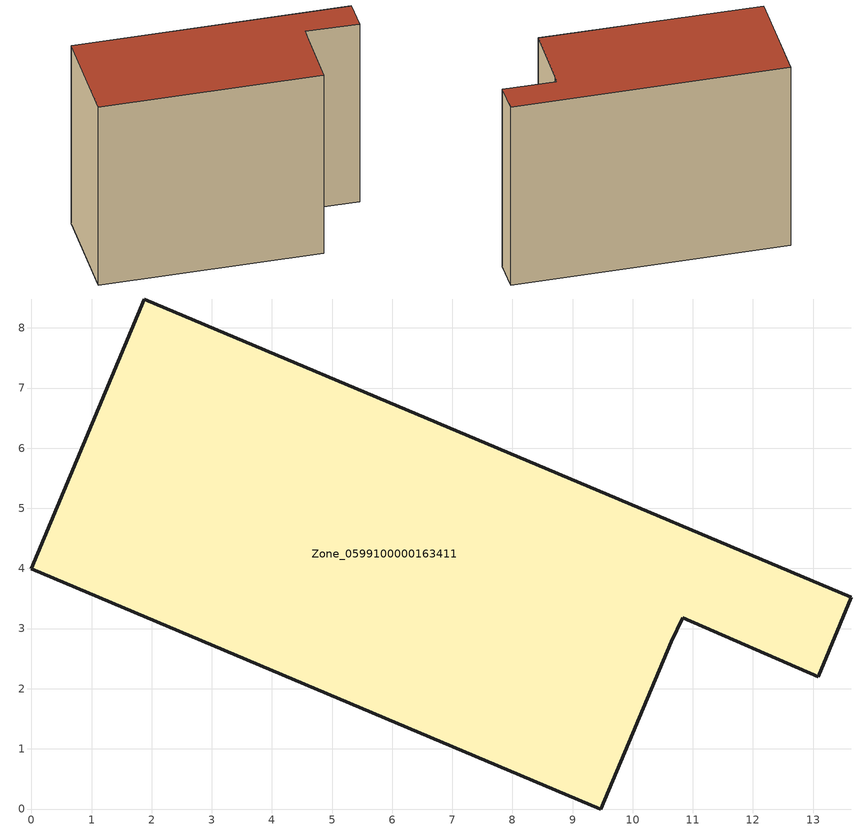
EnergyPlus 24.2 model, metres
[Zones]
Zone_0599100000163411
 floor ground (C_G): 0,3.99 1.87,8.48 13.63,3.52 13.09,2.2 10.83,3.18 10.64,2.78 9.47,0 z0
 wall outside (C_F): 1.87,8.48 0,3.99 9.47,0 10.64,2.78 10.83,3.18 13.09,2.2 13.63,3.52 1.87,8.48 z0:9.63
 roof outside (C_R): 13.63,3.52 1.87,8.48 0,3.99 9.47,0 10.64,2.78 10.83,3.18 13.09,2.2 z9.63
[BUILDING]
Pand.0599100000163411: North Axis=0; Terrain=City; Loads Convergence Tolerance Value=0.04; Temperature Convergence Tolerance Value=0.4; Solar Distribution=FullExterior; Maximum Number of Warmup Days=25; Minimum Number of Warmup Days=1
[Site:Location]
Rotterdam.The.Hague.AP_ZH_NLD Design_Conditions: Latitude=51.96; Longitude=4.45; Time Zone=1; Elevation=-4.5
[SITE:GROUNDTEMPERATURE:BUILDINGSURFACE]
18, 18, 18, 18, 18, 18, 18, 18, 18, 18, 18, 18
[MATERIAL] Thermal Absorptance=0.9; Solar Absorptance=0.7; Visible Absorptance=0.7
Name | Roughness | Thickness | Conductivity | Density | Specific Heat
G.TI.1946 | MediumSmooth | 0.15 | 1 | 540 | 1210
F.TI.1946 | Rough | 0.3 | 0.857143 | 1920 | 840
R.TI.1946 | MediumRough | 0.2 | 0.1 | 1500 | 1000
[CONSTRUCTION]
C_G: G.TI.1946
C_F: F.TI.1946
C_R: R.TI.1946
[ZONE]
Zone_0599100000163411: Type=1; Multiplier=1; Ceiling Height=Autocalculate; Volume=Autocalculate; Floor Area=autocalculate; Part of Total Floor Area=Yes
[ZONEINFILTRATION:DESIGNFLOWRATE]
Infil_Zone_0599100000163411: Zone or ZoneList or Space or SpaceList=Zone_0599100000163411; Schedule=AlwaysOn; Design Flow Rate Calculation Method=Flow/Area; Flow Rate per Floor Area=0.003; Constant Term Coefficient=1; Temperature Term Coefficient=0; Velocity Term Coefficient=0; Velocity Squared Term Coefficient=0
[HVACTEMPLATE:ZONE:IDEALLOADSAIRSYSTEM]
Zone_0599100000163411: Maximum Heating Supply Air Temperature=50; Minimum Cooling Supply Air Temperature=13; Maximum Heating Supply Air Humidity Ratio=0.0156; Minimum Cooling Supply Air Humidity Ratio=0.0077; Heating Limit=NoLimit; Cooling Limit=NoLimit; Dehumidification Control Type=ConstantSensibleHeatRatio; Cooling Sensible Heat Ratio=0.7; Dehumidification Setpoint=60; Humidification Control Type=None; Humidification Setpoint=30; Outdoor Air Method=None; Outdoor Air Flow Rate per Person=0.00944; Outdoor Air Flow Rate per Zone Floor Area=0; Outdoor Air Flow Rate per Zone=0; Demand Controlled Ventilation Type=None; Outdoor Air Economizer Type=NoEconomizer; Heat Recovery Type=None; Sensible Heat Recovery Effectiveness=0.7; Latent Heat Recovery Effectiveness=0.65
[ZONECONTROL:THERMOSTAT]
ThermostatControl_Zone_0599100000163411: Zone or ZoneList=Zone_0599100000163411; Control Type Schedule=DualSetpointControlType; Control 1=Thermostat_Zone_0599100000163411; Temperature Difference Between Cutout And Setpoint=0
[THERMOSTATSETPOINT:DUALSETPOINT]
Thermostat_Zone_0599100000163411: Heating Setpoint Temperature Schedule=HeatingSetpoint_Zone_0599100000163411; Cooling Setpoint Temperature Schedule=CoolingSetpoint_Zone_0599100000163411
[SCHEDULE:COMPACT]
HeatingSetpoint_Zone_0599100000163411: Through: 12/31, For: AllDays, Until: 24:00, 21
CoolingSetpoint_Zone_0599100000163411: Through: 12/31, For: AllDays, Until: 24:00, 24
DualSetpointControlType: Through: 12/31, For: AllDays, Until: 24:00, 4
AlwaysOn: Through: 12/31, For: AllDays, Until: 24:00, 1
